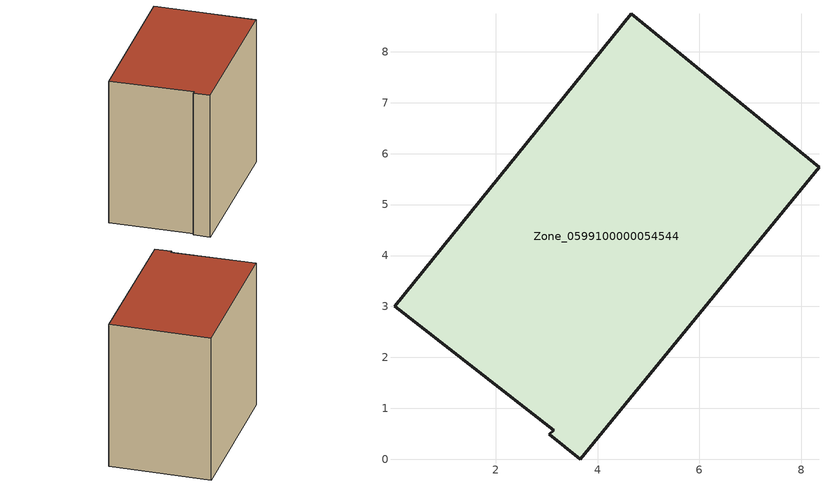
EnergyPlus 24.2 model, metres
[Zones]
Zone_0599100000054544
 floor ground (C_G): 3.14,0.57 0.01,3.01 4.66,8.75 8.35,5.74 3.66,0 3.06,0.49 z0
 wall outside (C_F): 3.66,0 8.35,5.74 4.66,8.75 0.01,3.01 3.14,0.57 3.06,0.49 3.66,0 z0:7.18
 roof outside (C_R): 3.14,0.57 3.06,0.49 3.66,0 8.35,5.74 4.66,8.75 0.01,3.01 z7.18
[BUILDING]
Pand.0599100000054544: North Axis=0; Terrain=City; Loads Convergence Tolerance Value=0.04; Temperature Convergence Tolerance Value=0.4; Solar Distribution=FullExterior; Maximum Number of Warmup Days=25; Minimum Number of Warmup Days=1
[Site:Location]
Rotterdam.The.Hague.AP_ZH_NLD Design_Conditions: Latitude=51.96; Longitude=4.45; Time Zone=1; Elevation=-4.5
[SITE:GROUNDTEMPERATURE:BUILDINGSURFACE]
18, 18, 18, 18, 18, 18, 18, 18, 18, 18, 18, 18
[MATERIAL] Thermal Absorptance=0.9; Solar Absorptance=0.7; Visible Absorptance=0.7
Name | Roughness | Thickness | Conductivity | Density | Specific Heat
G.TI.1946 | MediumSmooth | 0.15 | 1 | 540 | 1210
F.TI.1946 | Rough | 0.3 | 0.857143 | 1920 | 840
R.TI.1946 | MediumRough | 0.2 | 0.1 | 1500 | 1000
[CONSTRUCTION]
C_G: G.TI.1946
C_F: F.TI.1946
C_R: R.TI.1946
[ZONE]
Zone_0599100000054544: Type=1; Multiplier=1; Ceiling Height=Autocalculate; Volume=Autocalculate; Floor Area=autocalculate; Part of Total Floor Area=Yes
[ZONEINFILTRATION:DESIGNFLOWRATE]
Infil_Zone_0599100000054544: Zone or ZoneList or Space or SpaceList=Zone_0599100000054544; Schedule=AlwaysOn; Design Flow Rate Calculation Method=Flow/Area; Flow Rate per Floor Area=0.003; Constant Term Coefficient=1; Temperature Term Coefficient=0; Velocity Term Coefficient=0; Velocity Squared Term Coefficient=0
[HVACTEMPLATE:ZONE:IDEALLOADSAIRSYSTEM]
Zone_0599100000054544: Maximum Heating Supply Air Temperature=50; Minimum Cooling Supply Air Temperature=13; Maximum Heating Supply Air Humidity Ratio=0.0156; Minimum Cooling Supply Air Humidity Ratio=0.0077; Heating Limit=NoLimit; Cooling Limit=NoLimit; Dehumidification Control Type=ConstantSensibleHeatRatio; Cooling Sensible Heat Ratio=0.7; Dehumidification Setpoint=60; Humidification Control Type=None; Humidification Setpoint=30; Outdoor Air Method=None; Outdoor Air Flow Rate per Person=0.00944; Outdoor Air Flow Rate per Zone Floor Area=0; Outdoor Air Flow Rate per Zone=0; Demand Controlled Ventilation Type=None; Outdoor Air Economizer Type=NoEconomizer; Heat Recovery Type=None; Sensible Heat Recovery Effectiveness=0.7; Latent Heat Recovery Effectiveness=0.65
[ZONECONTROL:THERMOSTAT]
ThermostatControl_Zone_0599100000054544: Zone or ZoneList=Zone_0599100000054544; Control Type Schedule=DualSetpointControlType; Control 1=Thermostat_Zone_0599100000054544; Temperature Difference Between Cutout And Setpoint=0
[THERMOSTATSETPOINT:DUALSETPOINT]
Thermostat_Zone_0599100000054544: Heating Setpoint Temperature Schedule=HeatingSetpoint_Zone_0599100000054544; Cooling Setpoint Temperature Schedule=CoolingSetpoint_Zone_0599100000054544
[SCHEDULE:COMPACT]
HeatingSetpoint_Zone_0599100000054544: Through: 12/31, For: AllDays, Until: 24:00, 21
CoolingSetpoint_Zone_0599100000054544: Through: 12/31, For: AllDays, Until: 24:00, 24
DualSetpointControlType: Through: 12/31, For: AllDays, Until: 24:00, 4
AlwaysOn: Through: 12/31, For: AllDays, Until: 24:00, 1
